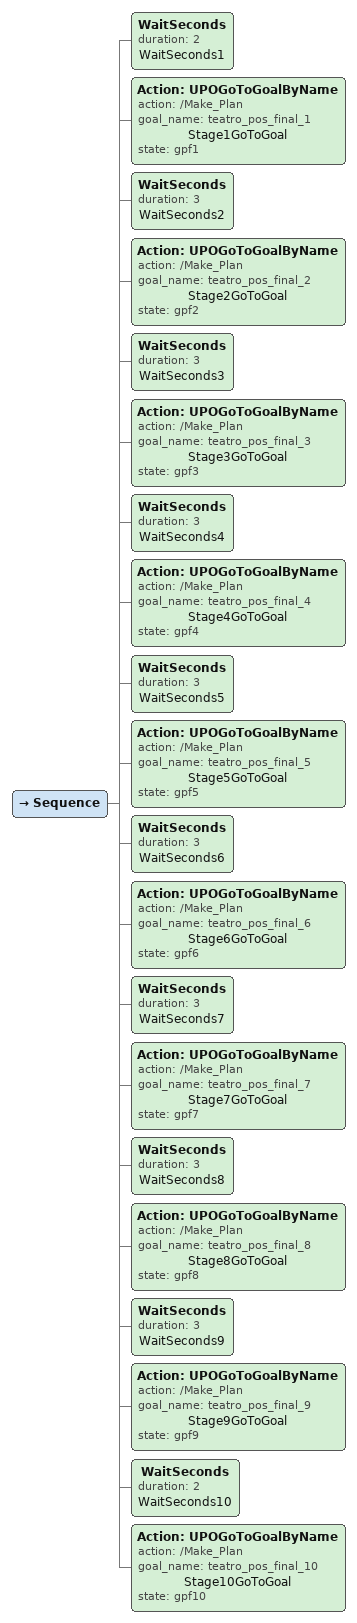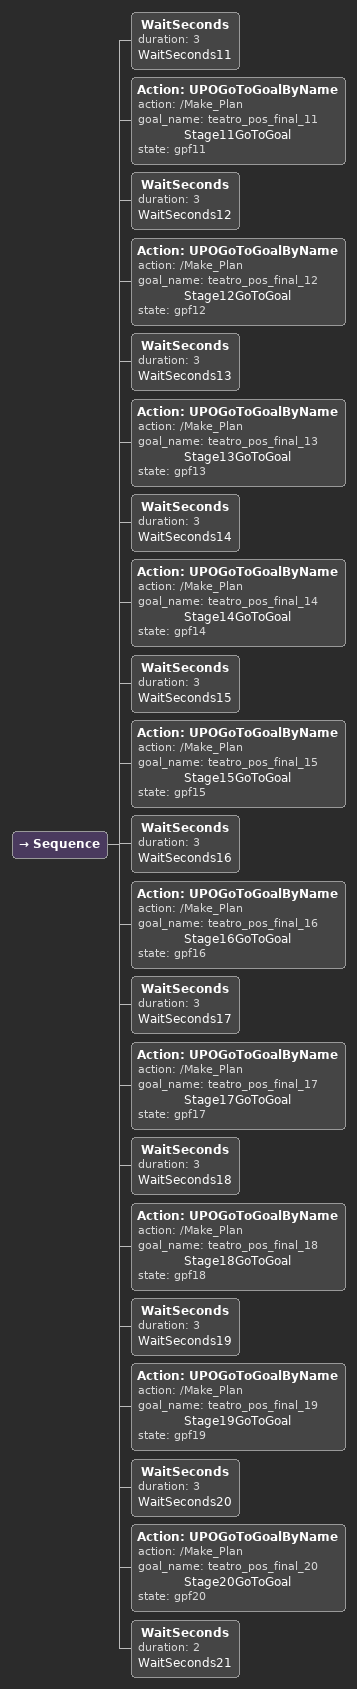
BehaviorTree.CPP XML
<Sequence>
    <WaitSeconds duration="2" name="WaitSeconds1"/>
    <Action ID="UPOGoToGoalByName" action="/Make_Plan" goal_name="teatro_pos_final_1" name="Stage1GoToGoal" state="gpf1"/>
    <WaitSeconds duration="3" name="WaitSeconds2"/>
    <Action ID="UPOGoToGoalByName" action="/Make_Plan" goal_name="teatro_pos_final_2" name="Stage2GoToGoal" state="gpf2"/>
    <WaitSeconds duration="3" name="WaitSeconds3"/>
    <Action ID="UPOGoToGoalByName" action="/Make_Plan" goal_name="teatro_pos_final_3" name="Stage3GoToGoal" state="gpf3"/>
    <WaitSeconds duration="3" name="WaitSeconds4"/>
    <Action ID="UPOGoToGoalByName" action="/Make_Plan" goal_name="teatro_pos_final_4" name="Stage4GoToGoal" state="gpf4"/>
    <WaitSeconds duration="3" name="WaitSeconds5"/>
    <Action ID="UPOGoToGoalByName" action="/Make_Plan" goal_name="teatro_pos_final_5" name="Stage5GoToGoal" state="gpf5"/>
    <WaitSeconds duration="3" name="WaitSeconds6"/>
    <Action ID="UPOGoToGoalByName" action="/Make_Plan" goal_name="teatro_pos_final_6" name="Stage6GoToGoal" state="gpf6"/>
    <WaitSeconds duration="3" name="WaitSeconds7"/>
    <Action ID="UPOGoToGoalByName" action="/Make_Plan" goal_name="teatro_pos_final_7" name="Stage7GoToGoal" state="gpf7"/>
    <WaitSeconds duration="3" name="WaitSeconds8"/>
    <Action ID="UPOGoToGoalByName" action="/Make_Plan" goal_name="teatro_pos_final_8" name="Stage8GoToGoal" state="gpf8"/>
    <WaitSeconds duration="3" name="WaitSeconds9"/>
    <Action ID="UPOGoToGoalByName" action="/Make_Plan" goal_name="teatro_pos_final_9" name="Stage9GoToGoal" state="gpf9"/>
    <WaitSeconds duration="2" name="WaitSeconds10"/>
    <Action ID="UPOGoToGoalByName" action="/Make_Plan" goal_name="teatro_pos_final_10" name="Stage10GoToGoal" state="gpf10"/>
</Sequence>

<Sequence>
    <WaitSeconds duration="3" name="WaitSeconds11"/>
    <Action ID="UPOGoToGoalByName" action="/Make_Plan" goal_name="teatro_pos_final_11" name="Stage11GoToGoal" state="gpf11"/>
    <WaitSeconds duration="3" name="WaitSeconds12"/>
    <Action ID="UPOGoToGoalByName" action="/Make_Plan" goal_name="teatro_pos_final_12" name="Stage12GoToGoal" state="gpf12"/>
    <WaitSeconds duration="3" name="WaitSeconds13"/>
    <Action ID="UPOGoToGoalByName" action="/Make_Plan" goal_name="teatro_pos_final_13" name="Stage13GoToGoal" state="gpf13"/>
    <WaitSeconds duration="3" name="WaitSeconds14"/>
    <Action ID="UPOGoToGoalByName" action="/Make_Plan" goal_name="teatro_pos_final_14" name="Stage14GoToGoal" state="gpf14"/>
    <WaitSeconds duration="3" name="WaitSeconds15"/>
    <Action ID="UPOGoToGoalByName" action="/Make_Plan" goal_name="teatro_pos_final_15" name="Stage15GoToGoal" state="gpf15"/>
    <WaitSeconds duration="3" name="WaitSeconds16"/>
    <Action ID="UPOGoToGoalByName" action="/Make_Plan" goal_name="teatro_pos_final_16" name="Stage16GoToGoal" state="gpf16"/>
    <WaitSeconds duration="3" name="WaitSeconds17"/>
    <Action ID="UPOGoToGoalByName" action="/Make_Plan" goal_name="teatro_pos_final_17" name="Stage17GoToGoal" state="gpf17"/>
    <WaitSeconds duration="3" name="WaitSeconds18"/>
    <Action ID="UPOGoToGoalByName" action="/Make_Plan" goal_name="teatro_pos_final_18" name="Stage18GoToGoal" state="gpf18"/>
    <WaitSeconds duration="3" name="WaitSeconds19"/>
    <Action ID="UPOGoToGoalByName" action="/Make_Plan" goal_name="teatro_pos_final_19" name="Stage19GoToGoal" state="gpf19"/>
    <WaitSeconds duration="3" name="WaitSeconds20"/>
    <Action ID="UPOGoToGoalByName" action="/Make_Plan" goal_name="teatro_pos_final_20" name="Stage20GoToGoal" state="gpf20"/>
    <WaitSeconds duration="2" name="WaitSeconds21"/>
</Sequence>
